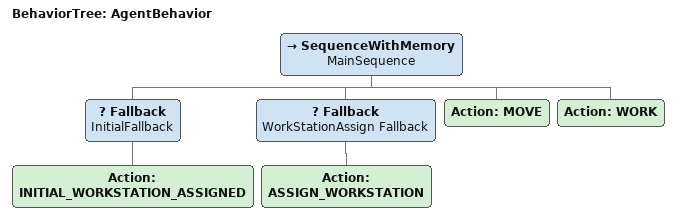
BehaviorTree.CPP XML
<?xml version='1.0' encoding='UTF-8'?>
<root main_tree_to_execute="AgentBehavior" BTCPP_format="4">
    <BehaviorTree ID="AgentBehavior">
        <SequenceWithMemory name="MainSequence">
            <Fallback name="InitialFallback">
                <Action ID="INITIAL_WORKSTATION_ASSIGNED" />
            </Fallback>
            <Fallback name="WorkStationAssign Fallback">
                <Action ID="ASSIGN_WORKSTATION" />
            </Fallback>
            <Action ID="MOVE" />
            <Action ID="WORK" />
        </SequenceWithMemory>
    </BehaviorTree>
</root>
